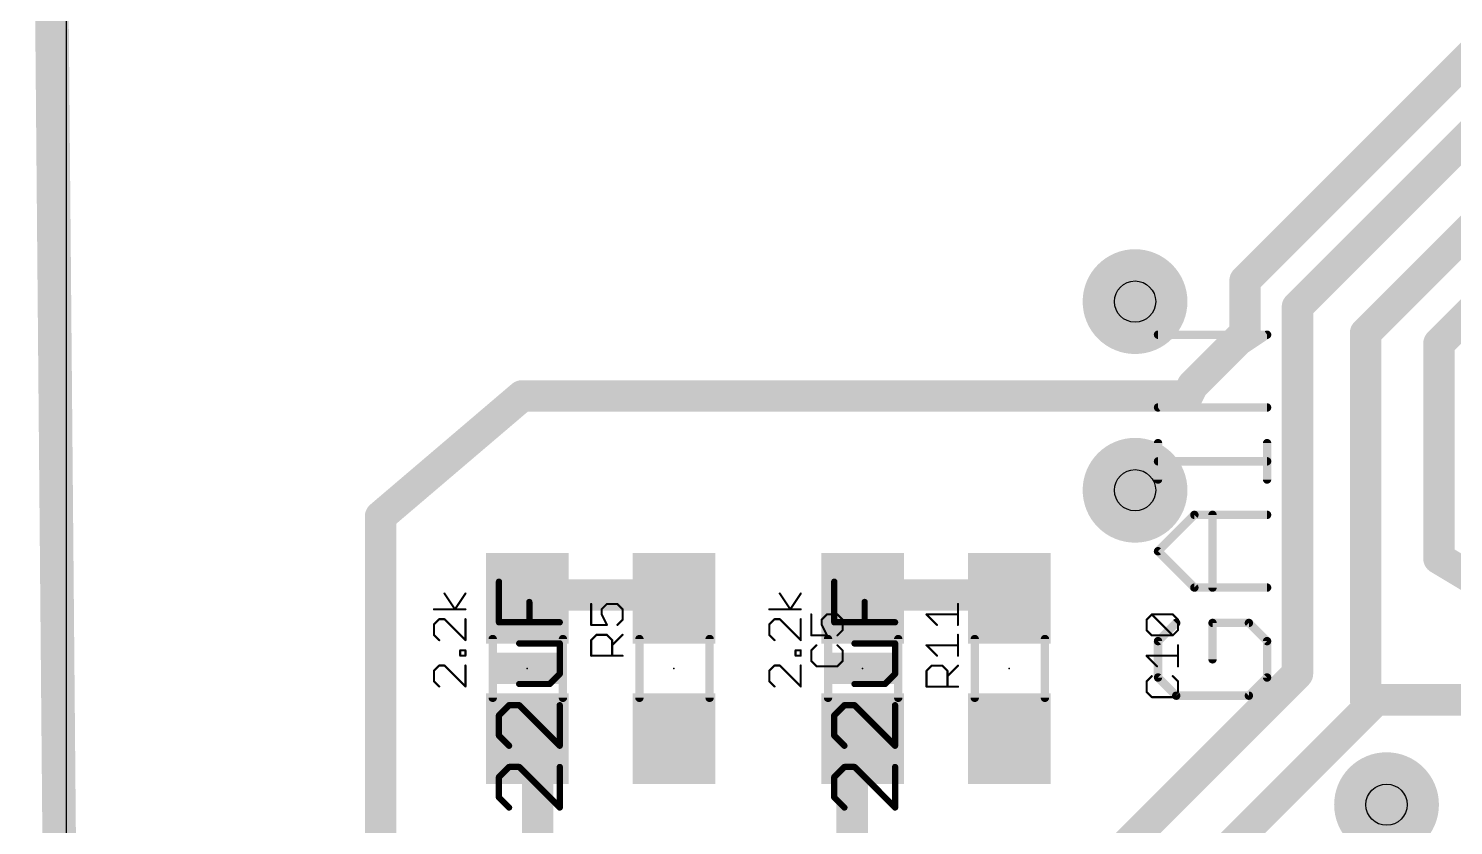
# Model space of a CAD drawing. Extents: x -0.5 to 48.5, y -14.8 to 29.2.
# Drawn here: x -0.46 to 16.81, y 9.91 to 19.57 of the extents above; entities that cross this region are included whole.
import ezdxf

# ---------------------------------------------------------------- set-up
doc = ezdxf.new("R2010")
doc.units = 0
for name, color, linetype in [('1', 22, 'CONTINUOUS'), ('18', 82, 'CONTINUOUS'), ('20', 7, 'CONTINUOUS'), ('21', 253, 'CONTINUOUS'), ('23', 7, 'CONTINUOUS'), ('25', 253, 'CONTINUOUS'), ('27', 253, 'CONTINUOUS'), ('44', 253, 'CONTINUOUS'), ('51', 253, 'CONTINUOUS')]:
    doc.layers.add(name, color=color, linetype=linetype)

# ---------------------------------------------------------------- blocks, each defined once
blk = doc.blocks.new('RECT')
blk.add_solid([(-0.5, -0.5), (0.5, -0.5), (-0.5, 0.5), (0.5, 0.5)])
blk = doc.blocks.new('ROUNDV')
at = {"const_width": 0.5}
blk.add_lwpolyline([(0, -0.25, 1), (0, 0.25, 1), (0, -0.25)], format="xyb", dxfattribs=at)

msp = doc.modelspace()

# ---------------------------------------------------------------- linework, layer by layer
at = {"layer": '1'}
for points, const_width in [([(0, 0), (-0.254, 28.956)], 0.4064), ([(14.9225, 16.1925), (22.225, 23.495)], 0.381), ([(14.2875, 16.51), (20.0025, 22.225)], 0.381), ([(15.748, 15.875), (22.098, 22.225)], 0.381), ([(16.637, 15.748), (20.2565, 19.3675)], 0.381), ([(14.2875, 15.875), (14.2875, 16.51)], 0.381), ([(14.9225, 11.7475), (14.9225, 16.1925)], 0.381), ([(13.6525, 15.24), (14.2875, 15.875)], 0.381), ([(15.748, 11.43), (15.748, 15.875)], 0.381), ([(16.637, 13.1445), (16.637, 15.748)], 0.381), ([(13.6525, 15.24), (13.589, 15.113)], 0.381), ([(3.81, 13.6525), (5.5245, 15.113)], 0.381), ([(5.5245, 15.113), (13.589, 15.113)], 0.381), ([(3.81, 4.445), (3.81, 13.6525)], 0.381), ([(18.542, 12.0015), (16.637, 13.1445)], 0.381), ([(5.715, 12.7), (5.588, 12.661)], 0.381), ([(7.3025, 12.7), (5.715, 12.7)], 0.381), ([(7.3025, 12.7), (7.366, 12.661)], 0.381), ([(9.8425, 12.7), (9.652, 12.661)], 0.381), ([(11.43, 12.7), (9.8425, 12.7)], 0.381), ([(11.43, 12.7), (11.43, 12.661)], 0.381), ([(12.3825, 9.2075), (14.9225, 11.7475)], 0.381), ([(15.875, 11.43), (12.3825, 7.9375)], 0.381), ([(15.875, 11.43), (15.748, 11.43)], 0.381), ([(15.875, 11.43), (17.3355, 11.43)], 0.381), ([(5.715, 10.795), (5.588, 10.961)], 0.381), ([(9.525, 10.795), (9.652, 10.961)], 0.381), ([(5.715, 8.89), (5.715, 10.795)], 0.381), ([(9.525, 9.2075), (9.525, 10.795)], 0.381), ([(15.875, 8.255), (15.875, 10.16)], 0.381), ([(15.875, 10.16), (16.002, 10.16)], 0.381)]:
    msp.add_lwpolyline(points, dxfattribs=dict(at, const_width=const_width))
at = {"layer": '1', "const_width": 0.1905}
for points in [[(14.2201, 16.5774, 1), (14.3549, 16.4426)], [(14.3828, 16.51, 1), (14.1923, 16.51)], [(14.8551, 16.2599, 1), (14.9899, 16.1251)], [(15.0178, 16.1925, 1), (14.8273, 16.1925)], [(14.3549, 15.8076, 1), (14.2201, 15.9424)], [(15.8433, 15.875, 1), (15.6528, 15.875)], [(14.1923, 15.875, 1), (14.3828, 15.875)], [(15.6806, 15.9424, 1), (15.8154, 15.8076)], [(16.5696, 15.8154, 1), (16.7044, 15.6806)], [(16.7323, 15.748, 1), (16.5418, 15.748)], [(13.5851, 15.3074, 1), (13.7199, 15.1726)], [(13.7377, 15.1974, 1), (13.5673, 15.2826)], [(5.5245, 15.2083, 1), (5.5245, 15.0178)], [(5.5863, 15.0405, 1), (5.4627, 15.1855)], [(13.5038, 15.1556, 1), (13.6742, 15.0704)], [(13.589, 15.0178, 1), (13.589, 15.2083)], [(3.9053, 13.6525, 1), (3.7147, 13.6525)], [(3.7482, 13.725, 1), (3.8718, 13.58)], [(16.686, 13.2262, 1), (16.588, 13.0628)], [(16.5418, 13.1445, 1), (16.7323, 13.1445)], [(5.56, 12.7521, 1), (5.616, 12.5699)], [(5.715, 12.7953, 1), (5.715, 12.6048)], [(5.743, 12.6089, 1), (5.687, 12.7911)], [(7.3523, 12.7812, 1), (7.2527, 12.6188)], [(7.3025, 12.6048, 1), (7.3025, 12.7953)], [(7.3162, 12.5798, 1), (7.4158, 12.7422)], [(9.6329, 12.7543, 1), (9.6711, 12.5677)], [(9.8425, 12.7953, 1), (9.8425, 12.6048)], [(9.8616, 12.6067, 1), (9.8234, 12.7933)], [(11.5252, 12.7, 1), (11.3347, 12.7)], [(11.43, 12.6048, 1), (11.43, 12.7953)], [(11.3347, 12.661, 1), (11.5252, 12.661)], [(14.9899, 11.6801, 1), (14.8551, 11.8149)], [(14.8273, 11.7475, 1), (15.0178, 11.7475)], [(15.748, 11.5252, 1), (15.748, 11.3347)], [(15.875, 11.5252, 1), (15.875, 11.3347)], [(15.9424, 11.3626, 1), (15.8076, 11.4974)], [(15.875, 11.3347, 1), (15.875, 11.5252)], [(15.6528, 11.43, 1), (15.8433, 11.43)], [(5.6636, 11.0189, 1), (5.5124, 10.9031)], [(9.7276, 10.9031, 1), (9.5764, 11.0189)], [(5.8102, 10.795, 1), (5.6197, 10.795)], [(5.6394, 10.7371, 1), (5.7906, 10.8529)], [(9.4494, 10.8529, 1), (9.6006, 10.7371)], [(9.6203, 10.795, 1), (9.4298, 10.795)], [(15.9703, 10.16, 1), (15.7797, 10.16)], [(15.875, 10.2553, 1), (15.875, 10.0648)], [(16.002, 10.0648, 1), (16.002, 10.2553)]]:
    msp.add_lwpolyline(points, format="xyb", dxfattribs=at)
at = {"layer": '20'}
msp.add_line((0, 28.946), (0, 0), dxfattribs=at)
at = {"layer": '23'}
for p in [(5.588, 11.811), (7.366, 11.811), (9.652, 11.811), (11.43, 11.811)]:
    msp.add_point(p, dxfattribs=at)
at = {"layer": '25'}
for points, const_width in [([(13.2323, 14.9734), (14.5542, 15.8547)], 0.1016), ([(14.5542, 15.8547), (13.2323, 15.8547)], 0.1016), ([(14.5542, 14.9734), (13.2323, 14.9734)], 0.1016), ([(13.2323, 14.1003), (13.2323, 14.5409)], 0.1016), ([(14.5542, 14.1003), (14.5542, 14.5409)], 0.1016), ([(14.5542, 14.3206), (13.2323, 14.3206)], 0.1016), ([(13.2323, 13.2312), (13.6729, 13.6718)], 0.1016), ([(13.6729, 13.6718), (14.5542, 13.6718)], 0.1016), ([(13.8932, 12.7905), (13.8932, 13.6718)], 0.1016), ([(13.6729, 12.7905), (13.2323, 13.2312)], 0.1016), ([(14.5542, 12.7905), (13.6729, 12.7905)], 0.1016), ([(6.3624, 12.5927), (6.3624, 12.3385)], 0.0254), ([(6.4895, 12.5292), (6.553, 12.5927)], 0.0254), ([(6.4895, 12.4656), (6.4895, 12.5292)], 0.0254), ([(6.553, 12.3385), (6.4895, 12.4656)], 0.0254), ([(6.553, 12.5927), (6.6801, 12.5927)], 0.0254), ([(6.6801, 12.5927), (6.7437, 12.5292)], 0.0254), ([(6.7437, 12.5292), (6.7437, 12.402)], 0.0254), ([(9.0294, 12.4657), (9.0294, 12.2115)], 0.0254), ([(9.1565, 12.4022), (9.22, 12.4657)], 0.0254), ([(9.22, 12.4657), (9.3471, 12.4657)], 0.0254), ([(9.3471, 12.4657), (9.4107, 12.4022)], 0.0254), ([(10.5535, 12.3385), (10.4264, 12.4656)], 0.0254), ([(10.4264, 12.4656), (10.8077, 12.4656)], 0.0254), ([(10.8077, 12.3385), (10.8077, 12.5927)], 0.0254), ([(13.0934, 12.4022), (13.1569, 12.4657)], 0.0254), ([(13.1569, 12.4657), (13.4111, 12.4657)], 0.0254), ([(13.4111, 12.2115), (13.1569, 12.4657)], 0.0254), ([(13.4111, 12.4657), (13.4747, 12.4022)], 0.0254), ([(6.3624, 12.3385), (6.553, 12.3385)], 0.0254), ([(6.7437, 12.402), (6.6801, 12.3385)], 0.0254), ([(9.1565, 12.3386), (9.1565, 12.4022)], 0.0254), ([(9.22, 12.2115), (9.1565, 12.3386)], 0.0254), ([(9.4107, 12.275), (9.3471, 12.2115)], 0.0254), ([(9.4107, 12.4022), (9.4107, 12.275)], 0.0254), ([(13.0934, 12.275), (13.0934, 12.4022)], 0.0254), ([(13.1569, 12.2115), (13.0934, 12.275)], 0.0254), ([(13.4526, 12.3621), (13.2323, 12.1418)], 0.1016), ([(13.4747, 12.275), (13.4111, 12.2115)], 0.0254), ([(13.4747, 12.4022), (13.4747, 12.275)], 0.0254), ([(14.3339, 12.3621), (13.8932, 12.3621)], 0.1016), ([(13.8932, 12.3621), (13.8932, 11.9214)], 0.1016), ([(14.5542, 12.1418), (14.3339, 12.3621)], 0.1016), ([(6.3624, 12.1549), (6.4259, 12.2185)], 0.0254), ([(6.3624, 11.9643), (6.3624, 12.1549)], 0.0254), ([(6.4259, 12.2185), (6.553, 12.2185)], 0.0254), ([(6.553, 12.2185), (6.6166, 12.1549)], 0.0254), ([(6.6166, 12.0914), (6.7437, 12.2185)], 0.0254), ([(6.6166, 12.1549), (6.6166, 11.9643)], 0.0254), ([(9.0294, 12.2115), (9.22, 12.2115)], 0.0254), ([(9.0929, 12.0915), (9.0294, 12.0279)], 0.0254), ([(9.4107, 12.0279), (9.3471, 12.0915)], 0.0254), ([(10.5535, 11.9643), (10.4264, 12.0914)], 0.0254), ([(10.4264, 12.0914), (10.8077, 12.0914)], 0.0254), ([(10.8077, 11.9643), (10.8077, 12.2185)], 0.0254), ([(13.4111, 12.2115), (13.1569, 12.2115)], 0.0254), ([(13.2323, 12.1418), (13.2323, 11.7011)], 0.1016), ([(13.4747, 11.8373), (13.4747, 12.0915)], 0.0254), ([(14.5542, 11.7011), (14.5542, 12.1418)], 0.1016), ([(6.7437, 11.9643), (6.3624, 11.9643)], 0.0254), ([(9.0294, 12.0279), (9.0294, 11.9008)], 0.0254), ([(9.4107, 11.9008), (9.4107, 12.0279)], 0.0254), ([(13.2205, 11.8373), (13.0934, 11.9644)], 0.0254), ([(13.0934, 11.9644), (13.4747, 11.9644)], 0.0254), ([(9.0294, 11.9008), (9.0929, 11.8373)], 0.0254), ([(9.0929, 11.8373), (9.3471, 11.8373)], 0.0254), ([(9.3471, 11.8373), (9.4107, 11.9008)], 0.0254), ([(10.4264, 11.7807), (10.4899, 11.8443)], 0.0254), ([(10.4264, 11.5901), (10.4264, 11.7807)], 0.0254), ([(10.4899, 11.8443), (10.617, 11.8443)], 0.0254), ([(10.617, 11.8443), (10.6806, 11.7807)], 0.0254), ([(10.6806, 11.7172), (10.8077, 11.8443)], 0.0254), ([(10.6806, 11.7807), (10.6806, 11.5901)], 0.0254), ([(13.2323, 11.7011), (13.4526, 11.4808)], 0.1016), ([(14.3339, 11.4808), (14.5542, 11.7011)], 0.1016), ([(10.8077, 11.5901), (10.4264, 11.5901)], 0.0254), ([(13.1569, 11.7173), (13.0934, 11.6537)], 0.0254), ([(13.0934, 11.6537), (13.0934, 11.5266)], 0.0254), ([(13.4747, 11.6537), (13.4111, 11.7173)], 0.0254), ([(13.4747, 11.5266), (13.4747, 11.6537)], 0.0254), ([(13.0934, 11.5266), (13.1569, 11.4631)], 0.0254), ([(13.1569, 11.4631), (13.4111, 11.4631)], 0.0254), ([(13.4111, 11.4631), (13.4747, 11.5266)], 0.0254), ([(13.4526, 11.4808), (14.3339, 11.4808)], 0.1016)]:
    msp.add_lwpolyline(points, dxfattribs=dict(at, const_width=const_width))
for points, const_width in [([(13.2323, 15.8801, 1), (13.2323, 15.8293)], 0.0508), ([(14.5683, 15.8336, 1), (14.5401, 15.8758)], 0.0508), ([(14.5542, 15.8293, 1), (14.5542, 15.8801)], 0.0508), ([(13.2323, 14.9988, 1), (13.2323, 14.948)], 0.0508), ([(13.2182, 14.9945, 1), (13.2464, 14.9523)], 0.0508), ([(14.5542, 14.948, 1), (14.5542, 14.9988)], 0.0508), ([(13.2577, 14.5409, 1), (13.2069, 14.5409)], 0.0508), ([(14.5796, 14.5409, 1), (14.5288, 14.5409)], 0.0508), ([(13.2323, 14.346, 1), (13.2323, 14.2952)], 0.0508), ([(14.5542, 14.2952, 1), (14.5542, 14.346)], 0.0508), ([(13.2069, 14.1003, 1), (13.2577, 14.1003)], 0.0508), ([(14.5288, 14.1003, 1), (14.5796, 14.1003)], 0.0508), ([(13.6729, 13.6972, 1), (13.6729, 13.6464)], 0.0508), ([(13.6909, 13.6538, 1), (13.655, 13.6898)], 0.0508), ([(13.9186, 13.6718, 1), (13.8678, 13.6718)], 0.0508), ([(14.5542, 13.6464, 1), (14.5542, 13.6972)], 0.0508), ([(13.2502, 13.2491, 1), (13.2143, 13.2132)], 0.0508), ([(13.2143, 13.2491, 1), (13.2502, 13.2132)], 0.0508), ([(13.6729, 12.8159, 1), (13.6729, 12.7651)], 0.0508), ([(13.655, 12.7726, 1), (13.6909, 12.8085)], 0.0508), ([(13.8678, 12.7905, 1), (13.9186, 12.7905)], 0.0508), ([(14.5542, 12.7651, 1), (14.5542, 12.8159)], 0.0508), ([(6.3687, 12.5927, 1), (6.356, 12.5927)], 0.0127), ([(6.4958, 12.5292, 1), (6.4831, 12.5292)], 0.0127), ([(6.485, 12.5336, 1), (6.494, 12.5247)], 0.0127), ([(6.4952, 12.4684, 1), (6.4838, 12.4628)], 0.0127), ([(6.4831, 12.4656, 1), (6.4958, 12.4656)], 0.0127), ([(6.553, 12.5991, 1), (6.553, 12.5864)], 0.0127), ([(6.5575, 12.5882, 1), (6.5485, 12.5972)], 0.0127), ([(6.6846, 12.5972, 1), (6.6757, 12.5882)], 0.0127), ([(6.6801, 12.5864, 1), (6.6801, 12.5991)], 0.0127), ([(6.7501, 12.5292, 1), (6.7374, 12.5292)], 0.0127), ([(6.7392, 12.5247, 1), (6.7482, 12.5336)], 0.0127), ([(9.0357, 12.4657, 1), (9.023, 12.4657)], 0.0127), ([(9.22, 12.4721, 1), (9.22, 12.4594)], 0.0127), ([(9.2245, 12.4612, 1), (9.2155, 12.4702)], 0.0127), ([(9.3516, 12.4702, 1), (9.3427, 12.4612)], 0.0127), ([(9.3471, 12.4594, 1), (9.3471, 12.4721)], 0.0127), ([(10.4309, 12.4701, 1), (10.4219, 12.4611)], 0.0127), ([(10.4264, 12.4719, 1), (10.4264, 12.4592)], 0.0127), ([(10.814, 12.5927, 1), (10.8014, 12.5927)], 0.0127), ([(10.8077, 12.4592, 1), (10.8077, 12.4719)], 0.0127), ([(13.1569, 12.4721, 1), (13.1569, 12.4594)], 0.0127), ([(13.1614, 12.4702, 1), (13.1524, 12.4612)], 0.0127), ([(13.1614, 12.4612, 1), (13.1524, 12.4702)], 0.0127), ([(13.4156, 12.4702, 1), (13.4067, 12.4612)], 0.0127), ([(13.4111, 12.4594, 1), (13.4111, 12.4721)], 0.0127), ([(6.356, 12.3385, 1), (6.3687, 12.3385)], 0.0127), ([(6.3624, 12.3448, 1), (6.3624, 12.3321)], 0.0127), ([(6.5474, 12.3357, 1), (6.5587, 12.3413)], 0.0127), ([(6.553, 12.3321, 1), (6.553, 12.3448)], 0.0127), ([(6.6757, 12.343, 1), (6.6846, 12.334)], 0.0127), ([(6.7374, 12.402, 1), (6.7501, 12.402)], 0.0127), ([(6.7482, 12.3976, 1), (6.7392, 12.4065)], 0.0127), ([(9.1628, 12.4022, 1), (9.1501, 12.4022)], 0.0127), ([(9.1501, 12.3386, 1), (9.1628, 12.3386)], 0.0127), ([(9.152, 12.4066, 1), (9.161, 12.3977)], 0.0127), ([(9.1622, 12.3414, 1), (9.1508, 12.3358)], 0.0127), ([(9.417, 12.4022, 1), (9.4044, 12.4022)], 0.0127), ([(9.4044, 12.275, 1), (9.417, 12.275)], 0.0127), ([(9.4062, 12.3977, 1), (9.4152, 12.4066)], 0.0127), ([(9.4152, 12.2706, 1), (9.4062, 12.2795)], 0.0127), ([(10.549, 12.334, 1), (10.558, 12.343)], 0.0127), ([(10.8014, 12.3385, 1), (10.814, 12.3385)], 0.0127), ([(13.0997, 12.4022, 1), (13.087, 12.4022)], 0.0127), ([(13.0889, 12.4066, 1), (13.0979, 12.3977)], 0.0127), ([(13.0979, 12.2795, 1), (13.0889, 12.2706)], 0.0127), ([(13.087, 12.275, 1), (13.0997, 12.275)], 0.0127), ([(13.4706, 12.3441, 1), (13.4346, 12.38)], 0.0508), ([(13.481, 12.4022, 1), (13.4684, 12.4022)], 0.0127), ([(13.4684, 12.275, 1), (13.481, 12.275)], 0.0127), ([(13.4702, 12.3977, 1), (13.4792, 12.4066)], 0.0127), ([(13.4792, 12.2706, 1), (13.4702, 12.2795)], 0.0127), ([(13.8932, 12.3875, 1), (13.8932, 12.3367)], 0.0508), ([(13.9186, 12.3621, 1), (13.8678, 12.3621)], 0.0508), ([(14.3518, 12.38, 1), (14.3159, 12.3441)], 0.0508), ([(14.3339, 12.3367, 1), (14.3339, 12.3875)], 0.0508), ([(6.3687, 12.1549, 1), (6.356, 12.1549)], 0.0127), ([(6.3579, 12.1594, 1), (6.3669, 12.1505)], 0.0127), ([(6.4259, 12.2248, 1), (6.4259, 12.2122)], 0.0127), ([(6.4304, 12.214, 1), (6.4214, 12.223)], 0.0127), ([(6.5575, 12.223, 1), (6.5485, 12.214)], 0.0127), ([(6.553, 12.2122, 1), (6.553, 12.2248)], 0.0127), ([(6.6229, 12.1549, 1), (6.6102, 12.1549)], 0.0127), ([(6.6121, 12.0959, 1), (6.6211, 12.0869)], 0.0127), ([(6.6121, 12.1505, 1), (6.6211, 12.1594)], 0.0127), ([(6.7482, 12.214, 1), (6.7392, 12.223)], 0.0127), ([(9.0294, 12.2178, 1), (9.0294, 12.2051)], 0.0127), ([(9.023, 12.2115, 1), (9.0357, 12.2115)], 0.0127), ([(9.0974, 12.087, 1), (9.0884, 12.096)], 0.0127), ([(9.2144, 12.2087, 1), (9.2257, 12.2143)], 0.0127), ([(9.22, 12.2051, 1), (9.22, 12.2178)], 0.0127), ([(9.3427, 12.216, 1), (9.3516, 12.207)], 0.0127), ([(9.3516, 12.096, 1), (9.3427, 12.087)], 0.0127), ([(10.4309, 12.0959, 1), (10.4219, 12.0869)], 0.0127), ([(10.4264, 12.0977, 1), (10.4264, 12.085)], 0.0127), ([(10.814, 12.2185, 1), (10.8014, 12.2185)], 0.0127), ([(10.8077, 12.085, 1), (10.8077, 12.0977)], 0.0127), ([(13.1569, 12.2178, 1), (13.1569, 12.2051)], 0.0127), ([(13.1524, 12.207, 1), (13.1614, 12.216)], 0.0127), ([(13.2577, 12.1418, 1), (13.2069, 12.1418)], 0.0508), ([(13.2143, 12.1597, 1), (13.2502, 12.1238)], 0.0508), ([(13.4067, 12.216, 1), (13.4156, 12.207)], 0.0127), ([(13.4067, 12.207, 1), (13.4156, 12.216)], 0.0127), ([(13.4111, 12.2051, 1), (13.4111, 12.2178)], 0.0127), ([(13.481, 12.0915, 1), (13.4684, 12.0915)], 0.0127), ([(14.5796, 12.1418, 1), (14.5288, 12.1418)], 0.0508), ([(14.5362, 12.1238, 1), (14.5722, 12.1597)], 0.0508), ([(6.356, 11.9643, 1), (6.3687, 11.9643)], 0.0127), ([(6.3624, 11.9706, 1), (6.3624, 11.9579)], 0.0127), ([(6.6102, 11.9643, 1), (6.6229, 11.9643)], 0.0127), ([(6.7437, 11.9579, 1), (6.7437, 11.9706)], 0.0127), ([(9.0357, 12.0279, 1), (9.023, 12.0279)], 0.0127), ([(9.0249, 12.0324, 1), (9.0339, 12.0235)], 0.0127), ([(9.417, 12.0279, 1), (9.4044, 12.0279)], 0.0127), ([(9.4062, 12.0235, 1), (9.4152, 12.0324)], 0.0127), ([(10.549, 11.9598, 1), (10.558, 11.9688)], 0.0127), ([(10.8014, 11.9643, 1), (10.814, 11.9643)], 0.0127), ([(13.0979, 11.9689, 1), (13.0889, 11.9599)], 0.0127), ([(13.0934, 11.9707, 1), (13.0934, 11.958)], 0.0127), ([(13.4747, 11.958, 1), (13.4747, 11.9707)], 0.0127), ([(13.8678, 11.9214, 1), (13.9186, 11.9214)], 0.0508), ([(9.0339, 11.9053, 1), (9.0249, 11.8963)], 0.0127), ([(9.023, 11.9008, 1), (9.0357, 11.9008)], 0.0127), ([(9.0929, 11.8436, 1), (9.0929, 11.8309)], 0.0127), ([(9.0884, 11.8328, 1), (9.0974, 11.8418)], 0.0127), ([(9.3427, 11.8418, 1), (9.3516, 11.8328)], 0.0127), ([(9.3471, 11.8309, 1), (9.3471, 11.8436)], 0.0127), ([(9.4044, 11.9008, 1), (9.417, 11.9008)], 0.0127), ([(9.4152, 11.8963, 1), (9.4062, 11.9053)], 0.0127), ([(10.4327, 11.7807, 1), (10.42, 11.7807)], 0.0127), ([(10.4219, 11.7852, 1), (10.4309, 11.7763)], 0.0127), ([(10.4899, 11.8506, 1), (10.4899, 11.8379)], 0.0127), ([(10.4944, 11.8398, 1), (10.4854, 11.8488)], 0.0127), ([(10.6215, 11.8488, 1), (10.6125, 11.8398)], 0.0127), ([(10.617, 11.8379, 1), (10.617, 11.8506)], 0.0127), ([(10.6869, 11.7807, 1), (10.6742, 11.7807)], 0.0127), ([(10.6761, 11.7763, 1), (10.6851, 11.7852)], 0.0127), ([(10.8122, 11.8398, 1), (10.8032, 11.8488)], 0.0127), ([(13.2502, 11.7191, 1), (13.2143, 11.6832)], 0.0508), ([(13.216, 11.8328, 1), (13.225, 11.8418)], 0.0127), ([(13.4684, 11.8373, 1), (13.481, 11.8373)], 0.0127), ([(14.5722, 11.6832, 1), (14.5362, 11.7191)], 0.0508), ([(10.42, 11.5901, 1), (10.4327, 11.5901)], 0.0127), ([(10.4264, 11.5964, 1), (10.4264, 11.5837)], 0.0127), ([(10.6761, 11.7217, 1), (10.6851, 11.7127)], 0.0127), ([(10.6742, 11.5901, 1), (10.6869, 11.5901)], 0.0127), ([(10.8077, 11.5837, 1), (10.8077, 11.5964)], 0.0127), ([(13.0997, 11.6537, 1), (13.087, 11.6537)], 0.0127), ([(13.0889, 11.6582, 1), (13.0979, 11.6493)], 0.0127), ([(13.1614, 11.7128, 1), (13.1524, 11.7218)], 0.0127), ([(13.2069, 11.7011, 1), (13.2577, 11.7011)], 0.0508), ([(13.4156, 11.7218, 1), (13.4067, 11.7128)], 0.0127), ([(13.481, 11.6537, 1), (13.4684, 11.6537)], 0.0127), ([(13.4702, 11.6493, 1), (13.4792, 11.6582)], 0.0127), ([(14.5288, 11.7011, 1), (14.5796, 11.7011)], 0.0508), ([(13.0979, 11.5311, 1), (13.0889, 11.5221)], 0.0127), ([(13.087, 11.5266, 1), (13.0997, 11.5266)], 0.0127), ([(13.1569, 11.4694, 1), (13.1569, 11.4567)], 0.0127), ([(13.1524, 11.4586, 1), (13.1614, 11.4676)], 0.0127), ([(13.4067, 11.4676, 1), (13.4156, 11.4586)], 0.0127), ([(13.4526, 11.5062, 1), (13.4526, 11.4554)], 0.0508), ([(13.4111, 11.4567, 1), (13.4111, 11.4694)], 0.0127), ([(13.4346, 11.4628, 1), (13.4706, 11.4988)], 0.0508), ([(13.4684, 11.5266, 1), (13.481, 11.5266)], 0.0127), ([(13.4792, 11.5221, 1), (13.4702, 11.5311)], 0.0127), ([(14.3159, 11.4988, 1), (14.3518, 11.4628)], 0.0508), ([(14.3339, 11.4554, 1), (14.3339, 11.5062)], 0.0508)]:
    msp.add_lwpolyline(points, format="xyb", dxfattribs=dict(at, const_width=const_width))
at = {"layer": '27'}
for points, const_width in [([(5.2635, 12.8622, 1), (5.2254, 12.8622)], 0.0381), ([(9.3275, 12.8622, 1), (9.2894, 12.8622)], 0.0381), ([(4.5898, 12.722, 1), (4.5792, 12.715)], 0.0127), ([(4.844, 12.715, 1), (4.8334, 12.722)], 0.0127), ([(5.6321, 12.6164, 1), (5.594, 12.6164)], 0.0381), ([(8.6538, 12.722, 1), (8.6432, 12.715)], 0.0127), ([(8.908, 12.715, 1), (8.8974, 12.722)], 0.0127), ([(9.6961, 12.6164, 1), (9.658, 12.6164)], 0.0381), ([(4.4574, 12.5342, 1), (4.4574, 12.5215)], 0.0127), ([(4.7063, 12.5314, 1), (4.7169, 12.5243)], 0.0127), ([(4.7063, 12.5243, 1), (4.7169, 12.5314)], 0.0127), ([(4.8387, 12.5215, 1), (4.8387, 12.5342)], 0.0127), ([(8.5214, 12.5342, 1), (8.5214, 12.5215)], 0.0127), ([(8.7703, 12.5314, 1), (8.7809, 12.5243)], 0.0127), ([(8.7703, 12.5243, 1), (8.7809, 12.5314)], 0.0127), ([(8.9027, 12.5215, 1), (8.9027, 12.5342)], 0.0127), ([(4.4637, 12.3443, 1), (4.451, 12.3443)], 0.0127), ([(4.4529, 12.3488, 1), (4.4619, 12.3398)], 0.0127), ([(4.5209, 12.4142, 1), (4.5209, 12.4015)], 0.0127), ([(4.5254, 12.4034, 1), (4.5164, 12.4124)], 0.0127), ([(4.589, 12.4124, 1), (4.58, 12.4034)], 0.0127), ([(4.5845, 12.4015, 1), (4.5845, 12.4142)], 0.0127), ([(4.8451, 12.4079, 1), (4.8323, 12.4079)], 0.0127), ([(5.2254, 12.3707, 1), (5.2635, 12.3707)], 0.0381), ([(5.2445, 12.3897, 1), (5.2445, 12.3516)], 0.0381), ([(5.594, 12.3707, 1), (5.6321, 12.3707)], 0.0381), ([(5.9817, 12.3516, 1), (5.9817, 12.3897)], 0.0381), ([(8.5277, 12.3443, 1), (8.515, 12.3443)], 0.0127), ([(8.5169, 12.3488, 1), (8.5259, 12.3398)], 0.0127), ([(8.5849, 12.4142, 1), (8.5849, 12.4015)], 0.0127), ([(8.5894, 12.4034, 1), (8.5804, 12.4124)], 0.0127), ([(8.653, 12.4124, 1), (8.644, 12.4034)], 0.0127), ([(8.6485, 12.4015, 1), (8.6485, 12.4142)], 0.0127), ([(8.9091, 12.4079, 1), (8.8964, 12.4079)], 0.0127), ([(9.3085, 12.3897, 1), (9.3085, 12.3516)], 0.0381), ([(9.2894, 12.3707, 1), (9.3275, 12.3707)], 0.0381), ([(9.658, 12.3707, 1), (9.6961, 12.3707)], 0.0381), ([(10.0457, 12.3516, 1), (10.0457, 12.3897)], 0.0381), ([(4.451, 12.2172, 1), (4.4637, 12.2172)], 0.0127), ([(4.4619, 12.2217, 1), (4.4529, 12.2127)], 0.0127), ([(4.5164, 12.1492, 1), (4.5254, 12.1581)], 0.0127), ([(4.8323, 12.1537, 1), (4.8451, 12.1537)], 0.0127), ([(4.8342, 12.1492, 1), (4.8432, 12.1581)], 0.0127), ([(5.4902, 12.1328, 1), (5.4902, 12.0947)], 0.0381), ([(6.0008, 12.1138, 1), (5.9627, 12.1138)], 0.0381), ([(5.9817, 12.0947, 1), (5.9817, 12.1328)], 0.0381), ([(8.5259, 12.2217, 1), (8.5169, 12.2127)], 0.0127), ([(8.515, 12.2172, 1), (8.5277, 12.2172)], 0.0127), ([(8.5804, 12.1492, 1), (8.5894, 12.1581)], 0.0127), ([(8.8964, 12.1537, 1), (8.9091, 12.1537)], 0.0127), ([(8.8982, 12.1492, 1), (8.9072, 12.1581)], 0.0127), ([(9.5542, 12.1328, 1), (9.5542, 12.0947)], 0.0381), ([(10.0648, 12.1138, 1), (10.0267, 12.1138)], 0.0381), ([(10.0457, 12.0947, 1), (10.0457, 12.1328)], 0.0381), ([(4.7815, 12.0301, 1), (4.7688, 12.0301)], 0.0127), ([(4.7751, 12.0365, 1), (4.7751, 12.0238)], 0.0127), ([(4.7751, 11.9729, 1), (4.7751, 11.9602)], 0.0127), ([(4.7688, 11.9665, 1), (4.7815, 11.9665)], 0.0127), ([(4.8451, 12.0301, 1), (4.8323, 12.0301)], 0.0127), ([(4.8323, 11.9665, 1), (4.8451, 11.9665)], 0.0127), ([(4.8387, 12.0238, 1), (4.8387, 12.0365)], 0.0127), ([(4.8387, 11.9602, 1), (4.8387, 11.9729)], 0.0127), ([(8.8391, 12.0365, 1), (8.8391, 12.0238)], 0.0127), ([(8.8391, 11.9729, 1), (8.8391, 11.9602)], 0.0127), ([(8.8455, 12.0301, 1), (8.8328, 12.0301)], 0.0127), ([(8.8328, 11.9665, 1), (8.8455, 11.9665)], 0.0127), ([(8.9091, 12.0301, 1), (8.8964, 12.0301)], 0.0127), ([(8.8964, 11.9665, 1), (8.9091, 11.9665)], 0.0127), ([(8.9027, 12.0238, 1), (8.9027, 12.0365)], 0.0127), ([(8.9027, 11.9602, 1), (8.9027, 11.9729)], 0.0127), ([(4.4637, 11.783, 1), (4.451, 11.783)], 0.0127), ([(4.4529, 11.7875, 1), (4.4619, 11.7785)], 0.0127), ([(4.5209, 11.8529, 1), (4.5209, 11.8402)], 0.0127), ([(4.5254, 11.8421, 1), (4.5164, 11.851)], 0.0127), ([(4.589, 11.851, 1), (4.58, 11.8421)], 0.0127), ([(4.5845, 11.8402, 1), (4.5845, 11.8529)], 0.0127), ([(4.8451, 11.8466, 1), (4.8323, 11.8466)], 0.0127), ([(5.9627, 11.7451, 1), (6.0008, 11.7451)], 0.0381), ([(5.9952, 11.7317, 1), (5.9682, 11.7586)], 0.0381), ([(8.5277, 11.783, 1), (8.515, 11.783)], 0.0127), ([(8.5169, 11.7875, 1), (8.5259, 11.7785)], 0.0127), ([(8.5849, 11.8529, 1), (8.5849, 11.8402)], 0.0127), ([(8.5894, 11.8421, 1), (8.5804, 11.851)], 0.0127), ([(8.653, 11.851, 1), (8.644, 11.8421)], 0.0127), ([(8.6485, 11.8402, 1), (8.6485, 11.8529)], 0.0127), ([(8.9091, 11.8466, 1), (8.8964, 11.8466)], 0.0127), ([(10.0267, 11.7451, 1), (10.0648, 11.7451)], 0.0381), ([(10.0592, 11.7317, 1), (10.0322, 11.7586)], 0.0381), ([(4.451, 11.6559, 1), (4.4637, 11.6559)], 0.0127), ([(4.4619, 11.6604, 1), (4.4529, 11.6514)], 0.0127), ([(4.5164, 11.5879, 1), (4.5254, 11.5968)], 0.0127), ([(4.8323, 11.5923, 1), (4.8451, 11.5923)], 0.0127), ([(4.8342, 11.5879, 1), (4.8432, 11.5968)], 0.0127), ([(5.4902, 11.6413, 1), (5.4902, 11.6032)], 0.0381), ([(5.8454, 11.6357, 1), (5.8723, 11.6088)], 0.0381), ([(5.8588, 11.6032, 1), (5.8588, 11.6413)], 0.0381), ([(8.5259, 11.6604, 1), (8.5169, 11.6514)], 0.0127), ([(8.515, 11.6559, 1), (8.5277, 11.6559)], 0.0127), ([(8.5804, 11.5879, 1), (8.5894, 11.5968)], 0.0127), ([(8.8964, 11.5923, 1), (8.9091, 11.5923)], 0.0127), ([(8.8982, 11.5879, 1), (8.9072, 11.5968)], 0.0127), ([(9.5542, 11.6413, 1), (9.5542, 11.6032)], 0.0381), ([(9.9094, 11.6357, 1), (9.9363, 11.6088)], 0.0381), ([(9.9228, 11.6032, 1), (9.9228, 11.6413)], 0.0381), ([(5.3673, 11.3844, 1), (5.3673, 11.3463)], 0.0381), ([(5.3808, 11.3519, 1), (5.3539, 11.3788)], 0.0381), ([(5.5037, 11.3788, 1), (5.4767, 11.3519)], 0.0381), ([(5.4902, 11.3463, 1), (5.4902, 11.3844)], 0.0381), ([(6.0008, 11.3653, 1), (5.9627, 11.3653)], 0.0381), ([(9.4313, 11.3844, 1), (9.4313, 11.3463)], 0.0381), ([(9.4448, 11.3519, 1), (9.4179, 11.3788)], 0.0381), ([(9.5677, 11.3788, 1), (9.5407, 11.3519)], 0.0381), ([(9.5542, 11.3463, 1), (9.5542, 11.3844)], 0.0381), ([(10.0648, 11.3653, 1), (10.0267, 11.3653)], 0.0381), ([(5.2635, 11.2425, 1), (5.2254, 11.2425)], 0.0381), ([(5.231, 11.2559, 1), (5.2579, 11.229)], 0.0381), ([(9.3275, 11.2425, 1), (9.2894, 11.2425)], 0.0381), ([(9.295, 11.2559, 1), (9.3219, 11.229)], 0.0381), ([(5.2254, 10.9967, 1), (5.2635, 10.9967)], 0.0381), ([(5.2579, 11.0102, 1), (5.231, 10.9833)], 0.0381), ([(5.3539, 10.8604, 1), (5.3808, 10.8873)], 0.0381), ([(5.9627, 10.8739, 1), (6.0008, 10.8739)], 0.0381), ([(5.9682, 10.8604, 1), (5.9952, 10.8873)], 0.0381), ([(9.3219, 11.0102, 1), (9.295, 10.9833)], 0.0381), ([(9.2894, 10.9967, 1), (9.3275, 10.9967)], 0.0381), ([(9.4179, 10.8604, 1), (9.4448, 10.8873)], 0.0381), ([(10.0267, 10.8739, 1), (10.0648, 10.8739)], 0.0381), ([(10.0322, 10.8604, 1), (10.0592, 10.8873)], 0.0381), ([(5.3673, 10.636, 1), (5.3673, 10.5979)], 0.0381), ([(5.3808, 10.6035, 1), (5.3539, 10.6304)], 0.0381), ([(5.5037, 10.6304, 1), (5.4767, 10.6035)], 0.0381), ([(5.4902, 10.5979, 1), (5.4902, 10.636)], 0.0381), ([(6.0008, 10.6169, 1), (5.9627, 10.6169)], 0.0381), ([(9.4313, 10.636, 1), (9.4313, 10.5979)], 0.0381), ([(9.4448, 10.6035, 1), (9.4179, 10.6304)], 0.0381), ([(9.5677, 10.6304, 1), (9.5407, 10.6035)], 0.0381), ([(9.5542, 10.5979, 1), (9.5542, 10.636)], 0.0381), ([(10.0648, 10.6169, 1), (10.0267, 10.6169)], 0.0381), ([(5.2635, 10.494, 1), (5.2254, 10.494)], 0.0381), ([(5.231, 10.5075, 1), (5.2579, 10.4806)], 0.0381), ([(9.3275, 10.494, 1), (9.2894, 10.494)], 0.0381), ([(9.295, 10.5075, 1), (9.3219, 10.4806)], 0.0381), ([(5.2579, 10.2618, 1), (5.231, 10.2348)], 0.0381), ([(5.2254, 10.2483, 1), (5.2635, 10.2483)], 0.0381), ([(9.3219, 10.2618, 1), (9.295, 10.2348)], 0.0381), ([(9.2894, 10.2483, 1), (9.3275, 10.2483)], 0.0381), ([(5.3539, 10.112, 1), (5.3808, 10.1389)], 0.0381), ([(5.9627, 10.1254, 1), (6.0008, 10.1254)], 0.0381), ([(5.9682, 10.112, 1), (5.9952, 10.1389)], 0.0381), ([(9.4179, 10.112, 1), (9.4448, 10.1389)], 0.0381), ([(10.0267, 10.1254, 1), (10.0648, 10.1254)], 0.0381), ([(10.0322, 10.112, 1), (10.0592, 10.1389)], 0.0381)]:
    msp.add_lwpolyline(points, format="xyb", dxfattribs=dict(at, const_width=const_width))
for points, const_width in [([(5.2445, 12.3707), (5.2445, 12.8622)], 0.0762), ([(9.3085, 12.3707), (9.3085, 12.8622)], 0.0762), ([(4.7116, 12.5279), (4.5845, 12.7185)], 0.0254), ([(4.8387, 12.7185), (4.7116, 12.5279)], 0.0254), ([(5.6131, 12.3707), (5.6131, 12.6164)], 0.0762), ([(8.7756, 12.5279), (8.6485, 12.7185)], 0.0254), ([(8.9027, 12.7185), (8.7756, 12.5279)], 0.0254), ([(9.6771, 12.3707), (9.6771, 12.6164)], 0.0762), ([(4.8387, 12.5279), (4.4574, 12.5279)], 0.0254), ([(8.9027, 12.5279), (8.5214, 12.5279)], 0.0254), ([(4.5209, 12.4079), (4.4574, 12.3443)], 0.0254), ([(4.4574, 12.3443), (4.4574, 12.2172)], 0.0254), ([(4.5845, 12.4079), (4.5209, 12.4079)], 0.0254), ([(4.8387, 12.1537), (4.5845, 12.4079)], 0.0254), ([(4.8387, 12.4079), (4.8387, 12.1537)], 0.0254), ([(5.9817, 12.3707), (5.2445, 12.3707)], 0.0762), ([(8.5849, 12.4079), (8.5214, 12.3443)], 0.0254), ([(8.5214, 12.3443), (8.5214, 12.2172)], 0.0254), ([(8.6485, 12.4079), (8.5849, 12.4079)], 0.0254), ([(8.9027, 12.1537), (8.6485, 12.4079)], 0.0254), ([(8.9027, 12.4079), (8.9027, 12.1537)], 0.0254), ([(10.0457, 12.3707), (9.3085, 12.3707)], 0.0762), ([(4.4574, 12.2172), (4.5209, 12.1537)], 0.0254), ([(5.9817, 12.1138), (5.4902, 12.1138)], 0.0762), ([(5.9817, 11.7451), (5.9817, 12.1138)], 0.0762), ([(8.5214, 12.2172), (8.5849, 12.1537)], 0.0254), ([(10.0457, 12.1138), (9.5542, 12.1138)], 0.0762), ([(10.0457, 11.7451), (10.0457, 12.1138)], 0.0762), ([(4.7751, 11.9665), (4.7751, 12.0301)], 0.0254), ([(4.7751, 12.0301), (4.8387, 12.0301)], 0.0254), ([(4.8387, 11.9665), (4.7751, 11.9665)], 0.0254), ([(4.8387, 12.0301), (4.8387, 11.9665)], 0.0254), ([(8.8391, 11.9665), (8.8391, 12.0301)], 0.0254), ([(8.8391, 12.0301), (8.9027, 12.0301)], 0.0254), ([(8.9027, 11.9665), (8.8391, 11.9665)], 0.0254), ([(8.9027, 12.0301), (8.9027, 11.9665)], 0.0254), ([(4.5209, 11.8466), (4.4574, 11.783)], 0.0254), ([(4.4574, 11.783), (4.4574, 11.6559)], 0.0254), ([(4.5845, 11.8466), (4.5209, 11.8466)], 0.0254), ([(4.8387, 11.5923), (4.5845, 11.8466)], 0.0254), ([(4.8387, 11.8466), (4.8387, 11.5923)], 0.0254), ([(5.8588, 11.6223), (5.9817, 11.7451)], 0.0762), ([(8.5849, 11.8466), (8.5214, 11.783)], 0.0254), ([(8.5214, 11.783), (8.5214, 11.6559)], 0.0254), ([(8.6485, 11.8466), (8.5849, 11.8466)], 0.0254), ([(8.9027, 11.5923), (8.6485, 11.8466)], 0.0254), ([(8.9027, 11.8466), (8.9027, 11.5923)], 0.0254), ([(9.9228, 11.6223), (10.0457, 11.7451)], 0.0762), ([(4.4574, 11.6559), (4.5209, 11.5923)], 0.0254), ([(5.4902, 11.6223), (5.8588, 11.6223)], 0.0762), ([(8.5214, 11.6559), (8.5849, 11.5923)], 0.0254), ([(9.5542, 11.6223), (9.9228, 11.6223)], 0.0762), ([(5.3673, 11.3653), (5.2445, 11.2425)], 0.0762), ([(5.4902, 11.3653), (5.3673, 11.3653)], 0.0762), ([(5.9817, 10.8739), (5.4902, 11.3653)], 0.0762), ([(5.9817, 11.3653), (5.9817, 10.8739)], 0.0762), ([(9.4313, 11.3653), (9.3085, 11.2425)], 0.0762), ([(9.5542, 11.3653), (9.4313, 11.3653)], 0.0762), ([(10.0457, 10.8739), (9.5542, 11.3653)], 0.0762), ([(10.0457, 11.3653), (10.0457, 10.8739)], 0.0762), ([(5.2445, 11.2425), (5.2445, 10.9967)], 0.0762), ([(9.3085, 11.2425), (9.3085, 10.9967)], 0.0762), ([(5.2445, 10.9967), (5.3673, 10.8739)], 0.0762), ([(9.3085, 10.9967), (9.4313, 10.8739)], 0.0762), ([(5.3673, 10.6169), (5.2445, 10.494)], 0.0762), ([(5.4902, 10.6169), (5.3673, 10.6169)], 0.0762), ([(5.9817, 10.1254), (5.4902, 10.6169)], 0.0762), ([(5.9817, 10.6169), (5.9817, 10.1254)], 0.0762), ([(9.4313, 10.6169), (9.3085, 10.494)], 0.0762), ([(9.5542, 10.6169), (9.4313, 10.6169)], 0.0762), ([(10.0457, 10.1254), (9.5542, 10.6169)], 0.0762), ([(10.0457, 10.6169), (10.0457, 10.1254)], 0.0762), ([(5.2445, 10.494), (5.2445, 10.2483)], 0.0762), ([(9.3085, 10.494), (9.3085, 10.2483)], 0.0762), ([(5.2445, 10.2483), (5.3673, 10.1254)], 0.0762), ([(9.3085, 10.2483), (9.4313, 10.1254)], 0.0762)]:
    msp.add_lwpolyline(points, dxfattribs=dict(at, const_width=const_width))
at = {"layer": '44'}
for centre in [(12.954, 16.256), (12.954, 13.97), (16.002, 10.16)]:
    msp.add_circle(centre, 0.25, dxfattribs=at)
at = {"layer": '51', "const_width": 0.1016}
for points in [[(5.169, 12.167), (5.169, 11.455)], [(6.02, 12.167), (6.02, 11.455)], [(6.947, 12.167), (6.947, 11.455)], [(7.798, 12.167), (7.798, 11.455)], [(9.233, 12.167), (9.233, 11.455)], [(10.084, 12.167), (10.084, 11.455)], [(11.011, 12.167), (11.011, 11.455)], [(11.862, 12.167), (11.862, 11.455)]]:
    msp.add_lwpolyline(points, dxfattribs=at)
at = {"layer": '51', "const_width": 0.0508}
for points in [[(5.1944, 12.167, 1), (5.1436, 12.167)], [(6.0454, 12.167, 1), (5.9946, 12.167)], [(6.9724, 12.167, 1), (6.9216, 12.167)], [(7.8234, 12.167, 1), (7.7726, 12.167)], [(9.2584, 12.167, 1), (9.2076, 12.167)], [(10.1094, 12.167, 1), (10.0586, 12.167)], [(11.0364, 12.167, 1), (10.9856, 12.167)], [(11.8874, 12.167, 1), (11.8366, 12.167)], [(5.1436, 11.455, 1), (5.1944, 11.455)], [(5.9946, 11.455, 1), (6.0454, 11.455)], [(6.9216, 11.455, 1), (6.9724, 11.455)], [(7.7726, 11.455, 1), (7.8234, 11.455)], [(9.2076, 11.455, 1), (9.2584, 11.455)], [(10.0586, 11.455, 1), (10.1094, 11.455)], [(10.9856, 11.455, 1), (11.0364, 11.455)], [(11.8366, 11.455, 1), (11.8874, 11.455)]]:
    msp.add_lwpolyline(points, format="xyb", dxfattribs=at)

# ---------------------------------------------------------------- block references
at = {"layer": '1', "xscale": 1.1, "rotation": 270}
for p in [(5.588, 12.661), (7.366, 12.661), (9.652, 12.661), (11.43, 12.661), (5.588, 10.961), (7.366, 10.961), (9.652, 10.961), (11.43, 10.961)]:
    msp.add_blockref('RECT', p, dxfattribs=at)
at = {"layer": '18', "xscale": 1.27, "yscale": 1.27}
for p in [(12.954, 16.256), (12.954, 16.256), (12.954, 13.97), (12.954, 13.97), (16.002, 10.16), (16.002, 10.16)]:
    msp.add_blockref('ROUNDV', p, dxfattribs=at)
at = {"layer": '21', "xscale": 0.381, "yscale": 0.762, "rotation": 270}
for p in [(5.588, 11.811), (9.652, 11.811)]:
    msp.add_blockref('RECT', p, dxfattribs=at)
at = {"layer": '51', "xscale": 0.5001, "yscale": 0.95, "rotation": 270}
for p in [(5.5931, 12.3992), (7.3711, 12.3992), (9.6571, 12.3992), (11.4351, 12.3992), (5.5931, 11.2308), (7.3711, 11.2308), (9.6571, 11.2308), (11.4351, 11.2308)]:
    msp.add_blockref('RECT', p, dxfattribs=at)

doc.saveas('drawing.dxf')
